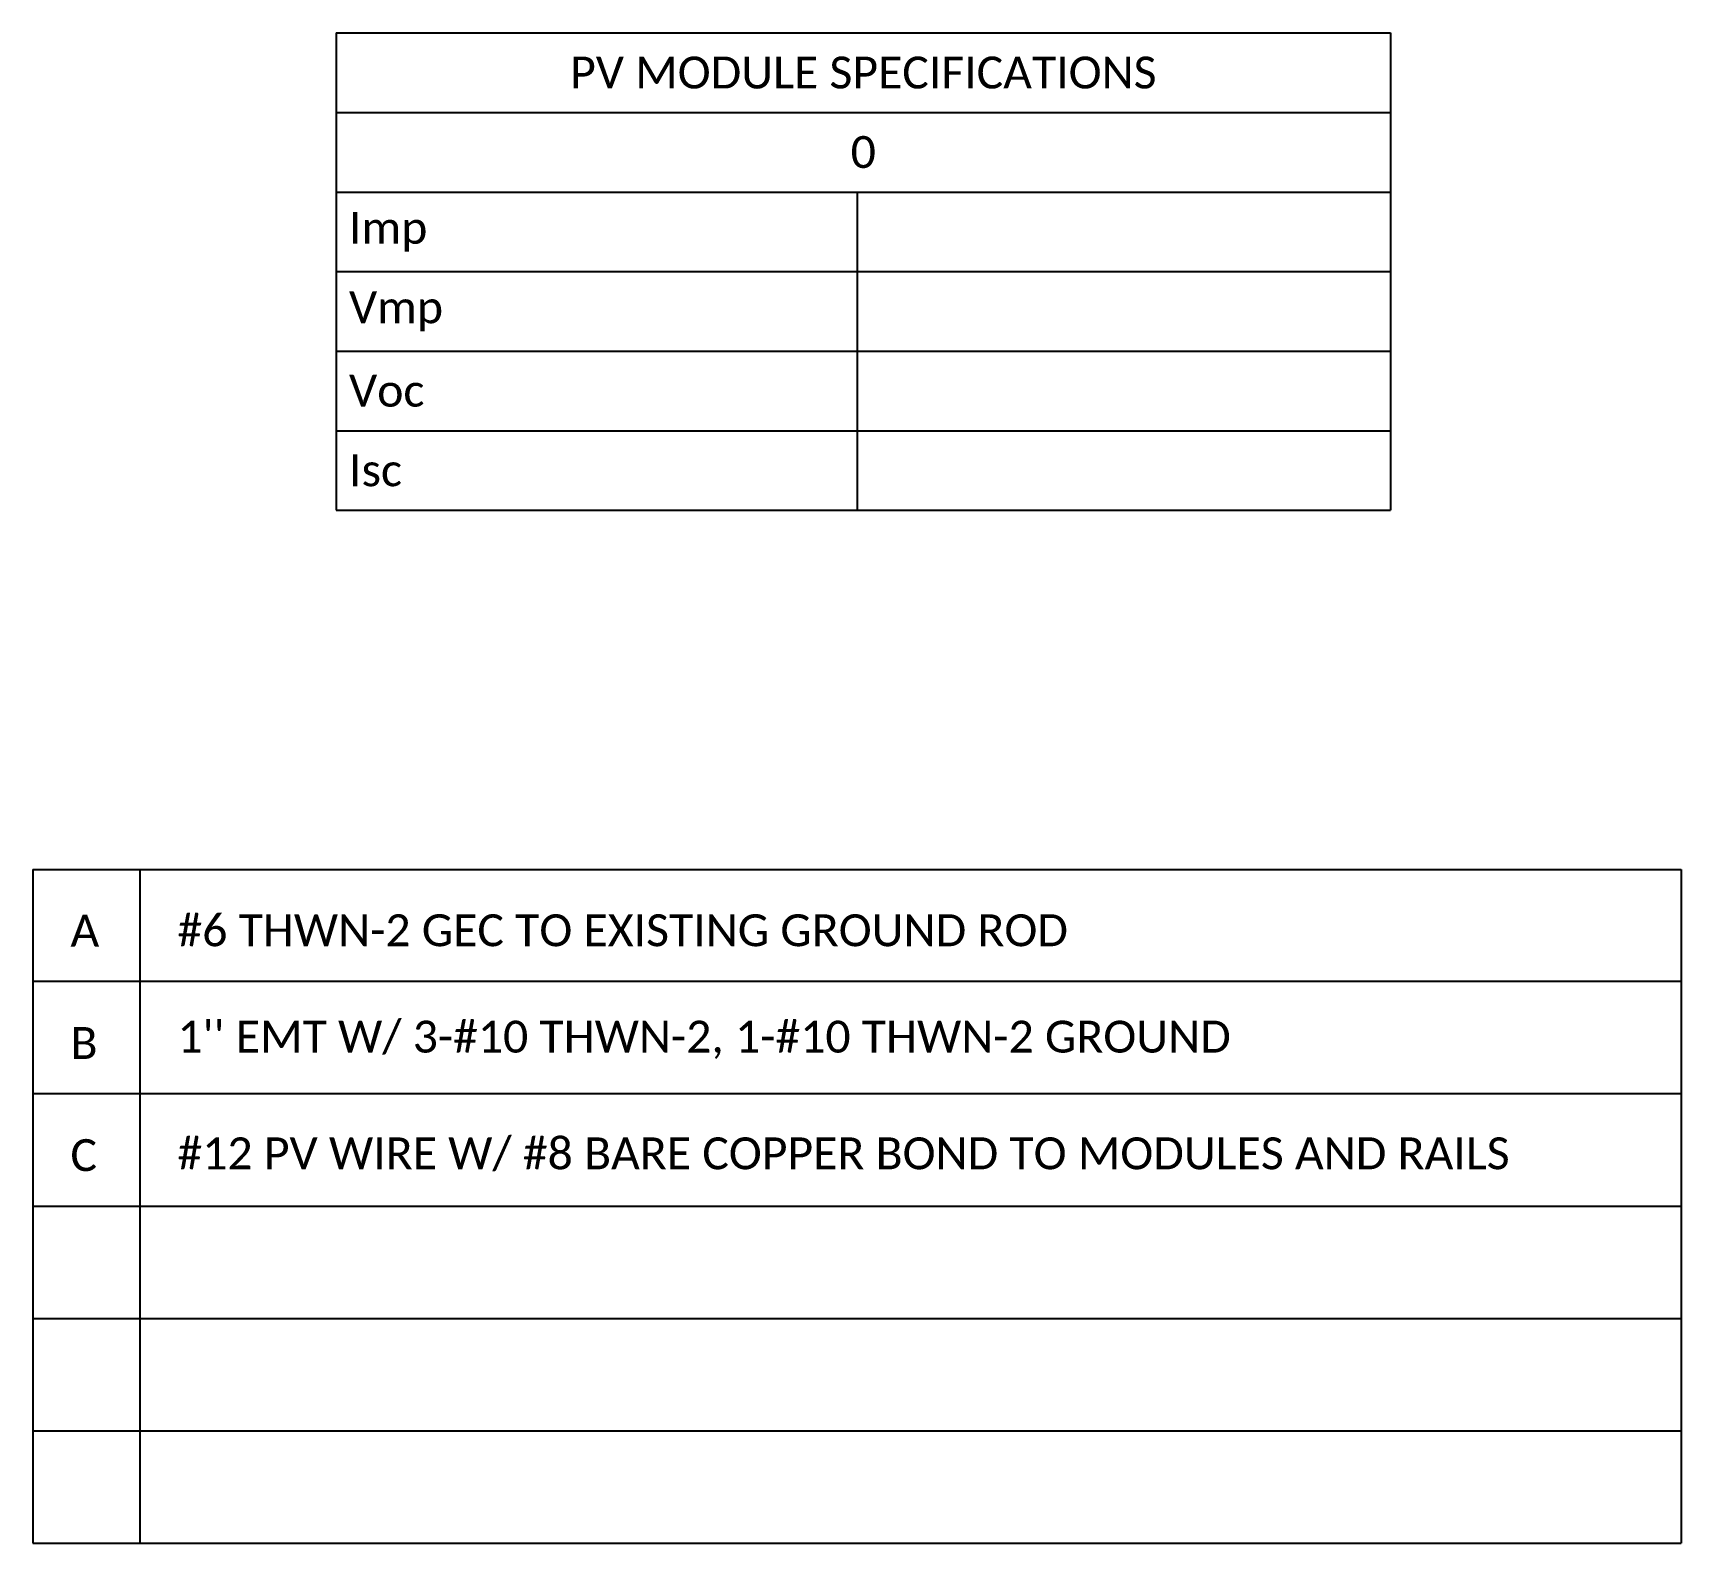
# Model space of a CAD drawing. Header units: feet. Extents: x 22423 to 23221, y 15400 to 15851.
# Drawn here: x 22423.1 to 22601.7, y 15678.7 to 15842.3 of the extents above; entities that cross this region are included whole.
import ezdxf

# ---------------------------------------------------------------- set-up
doc = ezdxf.new("R2010")
doc.units = ezdxf.units.FT
doc.header["$MEASUREMENT"] = 0
doc.styles.get("Standard").update_dxf_attribs({"font": 'simplex.shx'})

# ---------------------------------------------------------------- blocks, each defined once
blk = doc.blocks.new('*T24')
at = {"linetype": 'ByBlock', "lineweight": -2, "transparency": 16777216}
for p, q in [((0, 0), (178.52, 0)), ((0, 0), (0, -72.97)), ((11.58, 0), (11.58, -72.97)), ((178.52, 0), (178.52, -72.97)), ((0, -12.11), (178.52, -12.11)), ((0, -24.28), (178.52, -24.28)), ((0, -36.46), (178.52, -36.46)), ((0, -48.64), (178.52, -48.64)), ((0, -60.81), (178.52, -60.81)), ((0, -72.97), (178.52, -72.97))]:
    blk.add_line(p, q, dxfattribs=at)
at = {"color": 0, "linetype": 'Continuous', "transparency": 16777216, "char_height": 3.4544, "attachment_point": 7}
for s, insert, width in [('{\\fCalibri|b0|i0|c0;A', (4.06, -8.36), 3.4544), ('{\\fCalibri|b0|i0|c0;#6 THWN-2 GEC TO EXISTING GROUND ROD', (15.65, -8.36), 158.8095), ('{\\fCalibri|b0|i0|c0;B', (4.06, -20.53), 3.4544), ("{\\fCalibri|b0|i0|c0;1'' EMT W/ 3-#10 THWN-2, 1-#10 THWN-2 GROUND", (15.65, -20.53), 158.8095), ('{\\fCalibri|b0|i0|c0;C', (4.06, -32.71), 3.4544), ('{\\fCalibri|b0|i0|c0;#12 PV WIRE W/ #8 BARE COPPER BOND TO MODULES AND RAILS', (15.65, -32.71), 158.8095), ('{\\fCalibri|b0|i0|c0;', (4.06, -44.89), 3.4544), ('{\\fCalibri|b0|i0|c0;', (15.65, -44.89), 158.8095), ('{\\fCalibri|b0|i0|c0;', (4.06, -57.06), 3.4544), ('{\\fCalibri|b0|i0|c0;', (15.65, -57.06), 158.8095), ('{\\fCalibri|b0|i0|c0;', (4.06, -69.22), 3.4544), ('{\\fCalibri|b0|i0|c0;', (15.65, -69.22), 158.8095)]:
    blk.add_mtext(s, dxfattribs=dict(at, insert=insert, width=width))
blk = doc.blocks.new('*T25')
at = {"color": 0, "lineweight": -2, "transparency": 16777216}
for p, q in [((0, 0), (114.19, 0)), ((0, 0), (0, -51.69)), ((114.19, 0), (114.19, -51.69)), ((0, -8.62), (114.19, -8.62)), ((0, -17.23), (114.19, -17.23)), ((56.41, -17.23), (56.41, -51.69)), ((0, -25.85), (114.19, -25.85)), ((0, -34.46), (114.19, -34.46)), ((0, -43.08), (114.19, -43.08)), ((0, -51.69), (114.19, -51.69))]:
    blk.add_line(p, q, dxfattribs=at)
at = {"color": 0, "linetype": 'Continuous', "transparency": 16777216, "char_height": 3.4544}
for s, insert, width, attachment_point in [('{\\fCalibri|b0|i0|c0;PV MODULE SPECIFICATIONS', (57.09, -4.31), 111.433, 5), ('{\\fCalibri|b0|i0|c0;0', (57.09, -12.92), 111.433, 5), ('{\\fCalibri|b0|i0|c0;Imp', (1.38, -21.54), 53.6551, 4), ('{\\fCalibri|b0|i0|c0;', (57.78, -21.54), 55.0254, 4), ('{\\fCalibri|b0|i0|c0;Vmp', (1.38, -30.15), 53.6551, 4), ('{\\fCalibri|b0|i0|c0;', (57.78, -30.15), 55.0254, 4), ('{\\fCalibri|b0|i0|c0;Voc', (1.38, -38.77), 53.6551, 4), ('{\\fCalibri|b0|i0|c0;', (57.78, -38.77), 55.0254, 4), ('{\\fCalibri|b0|i0|c0;Isc', (1.38, -47.39), 53.6551, 4), ('{\\fCalibri|b0|i0|c0;', (57.78, -47.39), 55.0254, 4)]:
    blk.add_mtext(s, dxfattribs=dict(at, insert=insert, width=width, attachment_point=attachment_point))

msp = doc.modelspace()

# ---------------------------------------------------------------- block references
for name, p in [('*T25', (22455.99, 15842.27)), ('*T24', (22423.14, 15751.67))]:
    msp.add_blockref(name, p)

doc.saveas('drawing.dxf')
